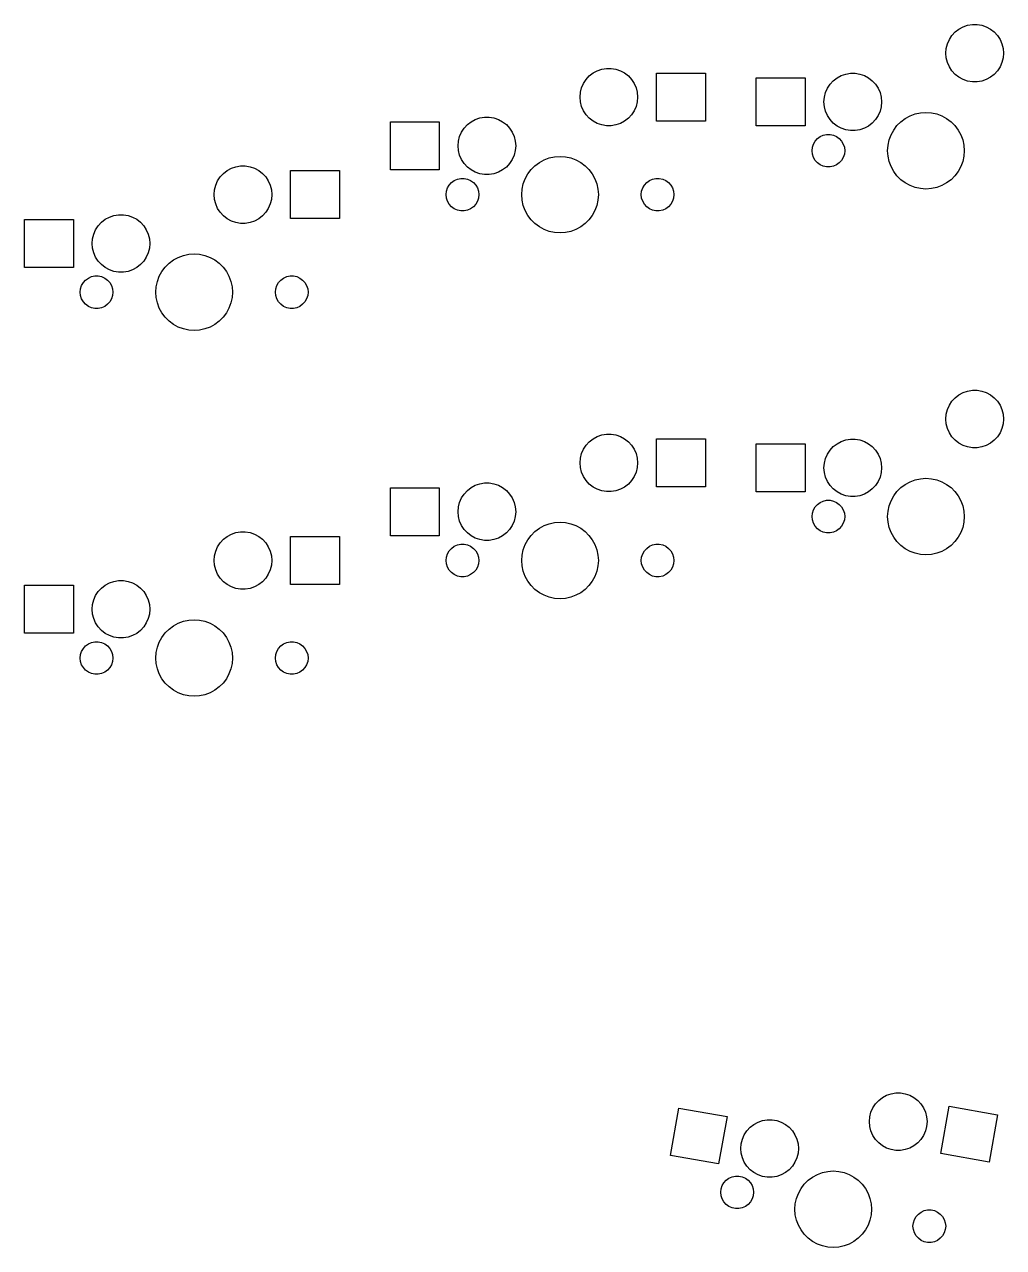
# Model space of a CAD drawing. Extents: x 100.9 to 197.1, y -148.6 to -73.4.
# Drawn here: x 100.9 to 151.9, y -137.1 to -73.4 of the extents above; entities that cross this region are included whole.
import ezdxf

# ---------------------------------------------------------------- set-up
doc = ezdxf.new("R2010")
doc.units = 0
doc.layers.add('BLACK', color=7, linetype='CONTINUOUS')

msp = doc.modelspace()

# ---------------------------------------------------------------- linework, layer by layer
at = {"layer": 'BLACK', "linetype": 'CONTINUOUS'}
for p, q in [((149.184, -74.0087), (149.352, -73.8264)), ((149.352, -73.8264), (149.548, -73.6743)), ((149.548, -73.6743), (149.765, -73.5563)), ((149.765, -73.5563), (150, -73.4759)), ((150, -73.4759), (150.244, -73.4351)), ((150.244, -73.4351), (150.492, -73.4351)), ((150.492, -73.4351), (150.736, -73.4759)), ((150.736, -73.4759), (150.971, -73.5563)), ((150.971, -73.5563), (151.188, -73.6743)), ((151.188, -73.6743), (151.384, -73.8264)), ((151.384, -73.8264), (151.552, -74.0087)), ((148.888, -74.6831), (148.949, -74.443)), ((148.949, -74.443), (149.049, -74.2161)), ((149.049, -74.2161), (149.184, -74.0087)), ((151.552, -74.0087), (151.687, -74.2161)), ((151.687, -74.2161), (151.787, -74.443)), ((151.787, -74.443), (151.848, -74.6831)), ((148.868, -74.93), (148.888, -74.6831)), ((148.888, -75.1769), (148.868, -74.93)), ((151.848, -74.6831), (151.868, -74.93)), ((151.868, -74.93), (151.848, -75.1769)), ((130.715, -75.8423), (130.95, -75.7619)), ((130.95, -75.7619), (131.194, -75.7211)), ((131.194, -75.7211), (131.442, -75.7211)), ((131.442, -75.7211), (131.686, -75.7619)), ((131.686, -75.7619), (131.921, -75.8423)), ((148.949, -75.417), (148.888, -75.1769)), ((149.049, -75.6439), (148.949, -75.417)), ((149.184, -75.8513), (149.049, -75.6439)), ((151.687, -75.6439), (151.552, -75.8513)), ((151.787, -75.417), (151.687, -75.6439)), ((151.848, -75.1769), (151.787, -75.417)), ((129.999, -76.5021), (130.134, -76.2947)), ((130.134, -76.2947), (130.302, -76.1124)), ((130.302, -76.1124), (130.498, -75.9603)), ((130.498, -75.9603), (130.715, -75.8423)), ((131.921, -75.8423), (132.138, -75.9603)), ((132.138, -75.9603), (132.334, -76.1124)), ((132.334, -76.1124), (132.502, -76.2947)), ((132.502, -76.2947), (132.637, -76.5021)), ((133.793, -78.466), (133.793, -75.966)), ((133.793, -75.966), (136.343, -75.966)), ((136.343, -75.966), (136.343, -78.466)), ((138.993, -78.72), (138.993, -76.22)), ((138.993, -76.22), (141.543, -76.22)), ((141.543, -76.22), (141.543, -78.72)), ((142.834, -76.5487), (143.002, -76.3664)), ((143.002, -76.3664), (143.198, -76.2142)), ((143.198, -76.2142), (143.415, -76.0963)), ((143.415, -76.0963), (143.65, -76.0159)), ((143.65, -76.0159), (143.894, -75.9751)), ((143.894, -75.9751), (144.142, -75.9751)), ((144.142, -75.9751), (144.386, -76.0159)), ((144.386, -76.0159), (144.621, -76.0963)), ((144.621, -76.0963), (144.838, -76.2142)), ((144.838, -76.2142), (145.034, -76.3664)), ((145.034, -76.3664), (145.202, -76.5487)), ((149.352, -76.0336), (149.184, -75.8513)), ((149.548, -76.1857), (149.352, -76.0336)), ((149.765, -76.3037), (149.548, -76.1857)), ((150, -76.3841), (149.765, -76.3037)), ((150.244, -76.4249), (150, -76.3841)), ((150.736, -76.3841), (150.492, -76.4249)), ((150.971, -76.3037), (150.736, -76.3841)), ((151.188, -76.1857), (150.971, -76.3037)), ((151.384, -76.0336), (151.188, -76.1857)), ((151.552, -75.8513), (151.384, -76.0336)), ((129.818, -77.216), (129.838, -76.9691)), ((129.838, -76.9691), (129.899, -76.729)), ((129.899, -76.729), (129.999, -76.5021)), ((132.637, -76.5021), (132.737, -76.729)), ((132.737, -76.729), (132.798, -76.9691)), ((132.798, -76.9691), (132.818, -77.216)), ((142.538, -77.2231), (142.599, -76.983)), ((142.599, -76.983), (142.699, -76.7561)), ((142.699, -76.7561), (142.834, -76.5487)), ((145.202, -76.5487), (145.337, -76.7561)), ((145.337, -76.7561), (145.437, -76.983)), ((145.437, -76.983), (145.498, -77.2231)), ((150.492, -76.4249), (150.244, -76.4249)), ((129.838, -77.4629), (129.818, -77.216)), ((129.899, -77.703), (129.838, -77.4629)), ((132.798, -77.4629), (132.737, -77.703)), ((132.818, -77.216), (132.798, -77.4629)), ((142.518, -77.47), (142.538, -77.2231)), ((142.538, -77.7169), (142.518, -77.47)), ((145.498, -77.2231), (145.518, -77.47)), ((145.518, -77.47), (145.498, -77.7169)), ((124.365, -78.3823), (124.6, -78.3019)), ((124.6, -78.3019), (124.844, -78.2611)), ((124.844, -78.2611), (125.092, -78.2611)), ((125.092, -78.2611), (125.336, -78.3019)), ((125.336, -78.3019), (125.571, -78.3823)), ((129.999, -77.9299), (129.899, -77.703)), ((130.134, -78.1373), (129.999, -77.9299)), ((130.302, -78.3196), (130.134, -78.1373)), ((130.498, -78.4718), (130.302, -78.3196)), ((132.334, -78.3196), (132.138, -78.4718)), ((132.502, -78.1373), (132.334, -78.3196)), ((132.637, -77.9299), (132.502, -78.1373)), ((132.737, -77.703), (132.637, -77.9299)), ((142.599, -77.957), (142.538, -77.7169)), ((142.699, -78.1839), (142.599, -77.957)), ((142.834, -78.3913), (142.699, -78.1839)), ((145.337, -78.1839), (145.202, -78.3913)), ((145.437, -77.957), (145.337, -78.1839)), ((145.498, -77.7169), (145.437, -77.957)), ((146.522, -78.5031), (146.75, -78.3326)), ((146.75, -78.3326), (147, -78.1963)), ((147, -78.1963), (147.266, -78.0969)), ((147.266, -78.0969), (147.544, -78.0364)), ((147.544, -78.0364), (147.828, -78.0161)), ((147.828, -78.0161), (148.112, -78.0364)), ((148.112, -78.0364), (148.39, -78.0969)), ((148.39, -78.0969), (148.656, -78.1963)), ((148.656, -78.1963), (148.906, -78.3326)), ((148.906, -78.3326), (149.134, -78.5031)), ((119.943, -81.006), (119.943, -78.506)), ((119.943, -78.506), (122.493, -78.506)), ((122.493, -78.506), (122.493, -81.006)), ((123.649, -79.0421), (123.784, -78.8347)), ((123.784, -78.8347), (123.952, -78.6524)), ((123.952, -78.6524), (124.148, -78.5002)), ((124.148, -78.5002), (124.365, -78.3823)), ((125.571, -78.3823), (125.788, -78.5002)), ((125.788, -78.5002), (125.984, -78.6524)), ((125.984, -78.6524), (126.152, -78.8347)), ((126.152, -78.8347), (126.287, -79.0421)), ((130.715, -78.5897), (130.498, -78.4718)), ((130.95, -78.6701), (130.715, -78.5897)), ((131.194, -78.7109), (130.95, -78.6701)), ((131.442, -78.7109), (131.194, -78.7109)), ((131.686, -78.6701), (131.442, -78.7109)), ((131.921, -78.5897), (131.686, -78.6701)), ((132.138, -78.4718), (131.921, -78.5897)), ((136.343, -78.466), (133.793, -78.466)), ((141.543, -78.72), (138.993, -78.72)), ((143.002, -78.5736), (142.834, -78.3913)), ((143.198, -78.7257), (143.002, -78.5736)), ((143.415, -78.8437), (143.198, -78.7257)), ((143.65, -78.9241), (143.415, -78.8437)), ((143.894, -78.9649), (143.65, -78.9241)), ((144.142, -78.9649), (143.894, -78.9649)), ((144.386, -78.9241), (144.142, -78.9649)), ((144.621, -78.8437), (144.386, -78.9241)), ((144.838, -78.7257), (144.621, -78.8437)), ((145.034, -78.5736), (144.838, -78.7257)), ((145.202, -78.3913), (145.034, -78.5736)), ((146.014, -79.1817), (146.151, -78.932)), ((146.151, -78.932), (146.321, -78.7043)), ((146.321, -78.7043), (146.522, -78.5031)), ((149.134, -78.5031), (149.335, -78.7043)), ((149.335, -78.7043), (149.505, -78.932)), ((149.505, -78.932), (149.642, -79.1817)), ((123.468, -79.756), (123.488, -79.5091)), ((123.488, -79.5091), (123.549, -79.269)), ((123.549, -79.269), (123.649, -79.0421)), ((126.287, -79.0421), (126.387, -79.269)), ((126.387, -79.269), (126.448, -79.5091)), ((126.448, -79.5091), (126.468, -79.756)), ((141.971, -79.6639), (142.06, -79.5099)), ((142.06, -79.5099), (142.179, -79.3777)), ((142.179, -79.3777), (142.323, -79.2731)), ((142.323, -79.2731), (142.485, -79.2007)), ((142.485, -79.2007), (142.659, -79.1638)), ((142.659, -79.1638), (142.837, -79.1638)), ((142.837, -79.1638), (143.011, -79.2007)), ((143.011, -79.2007), (143.173, -79.2731)), ((143.173, -79.2731), (143.317, -79.3777)), ((143.317, -79.3777), (143.436, -79.5099)), ((143.436, -79.5099), (143.525, -79.6639)), ((145.854, -79.7262), (145.915, -79.4483)), ((145.915, -79.4483), (146.014, -79.1817)), ((149.642, -79.1817), (149.741, -79.4483)), ((149.741, -79.4483), (149.802, -79.7262)), ((123.488, -80.0029), (123.468, -79.756)), ((123.549, -80.243), (123.488, -80.0029)), ((123.649, -80.4699), (123.549, -80.243)), ((126.387, -80.243), (126.287, -80.4699)), ((126.448, -80.0029), (126.387, -80.243)), ((126.468, -79.756), (126.448, -80.0029)), ((141.897, -80.01), (141.916, -79.8331)), ((141.916, -80.1869), (141.897, -80.01)), ((141.916, -79.8331), (141.971, -79.6639)), ((141.971, -80.3561), (141.916, -80.1869)), ((143.525, -79.6639), (143.58, -79.8331)), ((143.58, -80.1869), (143.525, -80.3561)), ((143.58, -79.8331), (143.599, -80.01)), ((143.599, -80.01), (143.58, -80.1869)), ((145.834, -80.01), (145.854, -79.7262)), ((145.854, -80.2938), (145.834, -80.01)), ((149.802, -79.7262), (149.822, -80.01)), ((149.822, -80.01), (149.802, -80.2938)), ((111.665, -80.9223), (111.9, -80.8419)), ((111.9, -80.8419), (112.144, -80.8011)), ((112.144, -80.8011), (112.392, -80.8011)), ((112.392, -80.8011), (112.636, -80.8419)), ((112.636, -80.8419), (112.871, -80.9223)), ((123.784, -80.6773), (123.649, -80.4699)), ((123.952, -80.8596), (123.784, -80.6773)), ((124.148, -81.0117), (123.952, -80.8596)), ((125.984, -80.8596), (125.788, -81.0117)), ((126.152, -80.6773), (125.984, -80.8596)), ((126.287, -80.4699), (126.152, -80.6773)), ((127.271, -80.9903), (127.472, -80.7891)), ((127.472, -80.7891), (127.7, -80.6186)), ((127.7, -80.6186), (127.95, -80.4823)), ((127.95, -80.4823), (128.216, -80.3829)), ((128.216, -80.3829), (128.494, -80.3224)), ((128.494, -80.3224), (128.778, -80.3021)), ((128.778, -80.3021), (129.062, -80.3224)), ((129.062, -80.3224), (129.34, -80.3829)), ((129.34, -80.3829), (129.606, -80.4823)), ((129.606, -80.4823), (129.856, -80.6186)), ((129.856, -80.6186), (130.084, -80.7891)), ((130.084, -80.7891), (130.285, -80.9903)), ((142.06, -80.5101), (141.971, -80.3561)), ((142.179, -80.6423), (142.06, -80.5101)), ((142.323, -80.7469), (142.179, -80.6423)), ((142.485, -80.8193), (142.323, -80.7469)), ((142.659, -80.8562), (142.485, -80.8193)), ((142.837, -80.8562), (142.659, -80.8562)), ((143.011, -80.8193), (142.837, -80.8562)), ((143.173, -80.7469), (143.011, -80.8193)), ((143.317, -80.6423), (143.173, -80.7469)), ((143.436, -80.5101), (143.317, -80.6423)), ((143.525, -80.3561), (143.436, -80.5101)), ((145.915, -80.5717), (145.854, -80.2938)), ((146.014, -80.8383), (145.915, -80.5717)), ((146.151, -81.088), (146.014, -80.8383)), ((149.642, -80.8383), (149.505, -81.088)), ((149.741, -80.5717), (149.642, -80.8383)), ((149.802, -80.2938), (149.741, -80.5717)), ((110.949, -81.5821), (111.084, -81.3747)), ((111.084, -81.3747), (111.252, -81.1924)), ((111.252, -81.1924), (111.448, -81.0403)), ((111.448, -81.0403), (111.665, -80.9223)), ((112.871, -80.9223), (113.088, -81.0403)), ((113.088, -81.0403), (113.284, -81.1924)), ((113.284, -81.1924), (113.452, -81.3747)), ((113.452, -81.3747), (113.587, -81.5821)), ((114.743, -83.546), (114.743, -81.046)), ((114.743, -81.046), (117.293, -81.046)), ((117.293, -81.046), (117.293, -83.546)), ((122.493, -81.006), (119.943, -81.006)), ((123.273, -81.5591), (123.435, -81.4867)), ((123.435, -81.4867), (123.609, -81.4498)), ((123.609, -81.4498), (123.787, -81.4498)), ((123.787, -81.4498), (123.961, -81.4867)), ((123.961, -81.4867), (124.123, -81.5591)), ((124.365, -81.1297), (124.148, -81.0117)), ((124.6, -81.2101), (124.365, -81.1297)), ((124.844, -81.2509), (124.6, -81.2101)), ((125.092, -81.2509), (124.844, -81.2509)), ((125.336, -81.2101), (125.092, -81.2509)), ((125.571, -81.1297), (125.336, -81.2101)), ((125.788, -81.0117), (125.571, -81.1297)), ((126.865, -81.7343), (126.964, -81.4677)), ((126.964, -81.4677), (127.101, -81.218)), ((127.101, -81.218), (127.271, -80.9903)), ((130.285, -80.9903), (130.455, -81.218)), ((130.455, -81.218), (130.592, -81.4677)), ((130.592, -81.4677), (130.691, -81.7343)), ((133.433, -81.5591), (133.595, -81.4867)), ((133.595, -81.4867), (133.769, -81.4498)), ((133.769, -81.4498), (133.947, -81.4498)), ((133.947, -81.4498), (134.121, -81.4867)), ((134.121, -81.4867), (134.283, -81.5591)), ((146.321, -81.3157), (146.151, -81.088)), ((146.522, -81.5169), (146.321, -81.3157)), ((146.75, -81.6874), (146.522, -81.5169)), ((149.134, -81.5169), (148.906, -81.6874)), ((149.335, -81.3157), (149.134, -81.5169)), ((149.505, -81.088), (149.335, -81.3157)), ((110.768, -82.296), (110.788, -82.0491)), ((110.788, -82.0491), (110.849, -81.809)), ((110.849, -81.809), (110.949, -81.5821)), ((113.587, -81.5821), (113.687, -81.809)), ((113.687, -81.809), (113.748, -82.0491)), ((113.748, -82.0491), (113.768, -82.296)), ((122.847, -82.296), (122.866, -82.1191)), ((122.866, -82.1191), (122.921, -81.9499)), ((122.921, -81.9499), (123.01, -81.7959)), ((123.01, -81.7959), (123.129, -81.6637)), ((123.129, -81.6637), (123.273, -81.5591)), ((124.123, -81.5591), (124.267, -81.6637)), ((124.267, -81.6637), (124.386, -81.7959)), ((124.386, -81.7959), (124.475, -81.9499)), ((124.475, -81.9499), (124.53, -82.1191)), ((124.53, -82.1191), (124.549, -82.296)), ((126.784, -82.296), (126.804, -82.0122)), ((126.804, -82.0122), (126.865, -81.7343)), ((130.691, -81.7343), (130.752, -82.0122)), ((130.752, -82.0122), (130.772, -82.296)), ((133.007, -82.296), (133.026, -82.1191)), ((133.026, -82.1191), (133.081, -81.9499)), ((133.081, -81.9499), (133.17, -81.7959)), ((133.17, -81.7959), (133.289, -81.6637)), ((133.289, -81.6637), (133.433, -81.5591)), ((134.283, -81.5591), (134.427, -81.6637)), ((134.427, -81.6637), (134.546, -81.7959)), ((134.546, -81.7959), (134.635, -81.9499)), ((134.635, -81.9499), (134.69, -82.1191)), ((134.69, -82.1191), (134.709, -82.296)), ((147, -81.8237), (146.75, -81.6874)), ((147.266, -81.9231), (147, -81.8237)), ((147.544, -81.9836), (147.266, -81.9231)), ((147.828, -82.0039), (147.544, -81.9836)), ((148.112, -81.9836), (147.828, -82.0039)), ((148.39, -81.9231), (148.112, -81.9836)), ((148.656, -81.8237), (148.39, -81.9231)), ((148.906, -81.6874), (148.656, -81.8237)), ((110.788, -82.5429), (110.768, -82.296)), ((110.849, -82.783), (110.788, -82.5429)), ((110.949, -83.0099), (110.849, -82.783)), ((113.687, -82.783), (113.587, -83.0099)), ((113.748, -82.5429), (113.687, -82.783)), ((113.768, -82.296), (113.748, -82.5429)), ((122.866, -82.4729), (122.847, -82.296)), ((122.921, -82.6421), (122.866, -82.4729)), ((123.01, -82.7961), (122.921, -82.6421)), ((124.475, -82.6421), (124.386, -82.7961)), ((124.53, -82.4729), (124.475, -82.6421)), ((124.549, -82.296), (124.53, -82.4729)), ((126.804, -82.5798), (126.784, -82.296)), ((126.865, -82.8577), (126.804, -82.5798)), ((130.752, -82.5798), (130.691, -82.8577)), ((130.772, -82.296), (130.752, -82.5798)), ((133.026, -82.4729), (133.007, -82.296)), ((133.081, -82.6421), (133.026, -82.4729)), ((133.17, -82.7961), (133.081, -82.6421)), ((134.635, -82.6421), (134.546, -82.7961)), ((134.69, -82.4729), (134.635, -82.6421)), ((134.709, -82.296), (134.69, -82.4729)), ((105.315, -83.4623), (105.55, -83.3819)), ((105.55, -83.3819), (105.794, -83.3411)), ((105.794, -83.3411), (106.042, -83.3411)), ((106.042, -83.3411), (106.286, -83.3819)), ((106.286, -83.3819), (106.521, -83.4623)), ((111.084, -83.2173), (110.949, -83.0099)), ((111.252, -83.3996), (111.084, -83.2173)), ((111.448, -83.5517), (111.252, -83.3996)), ((113.284, -83.3996), (113.088, -83.5517)), ((113.452, -83.2173), (113.284, -83.3996)), ((113.587, -83.0099), (113.452, -83.2173)), ((123.129, -82.9283), (123.01, -82.7961)), ((123.273, -83.0329), (123.129, -82.9283)), ((123.435, -83.1053), (123.273, -83.0329)), ((123.609, -83.1422), (123.435, -83.1053)), ((123.787, -83.1422), (123.609, -83.1422)), ((123.961, -83.1053), (123.787, -83.1422)), ((124.123, -83.0329), (123.961, -83.1053)), ((124.267, -82.9283), (124.123, -83.0329)), ((124.386, -82.7961), (124.267, -82.9283)), ((126.964, -83.1243), (126.865, -82.8577)), ((127.101, -83.374), (126.964, -83.1243)), ((127.271, -83.6017), (127.101, -83.374)), ((130.455, -83.374), (130.285, -83.6017)), ((130.592, -83.1243), (130.455, -83.374)), ((130.691, -82.8577), (130.592, -83.1243)), ((133.289, -82.9283), (133.17, -82.7961)), ((133.433, -83.0329), (133.289, -82.9283)), ((133.595, -83.1053), (133.433, -83.0329)), ((133.769, -83.1422), (133.595, -83.1053)), ((133.947, -83.1422), (133.769, -83.1422)), ((134.121, -83.1053), (133.947, -83.1422)), ((134.283, -83.0329), (134.121, -83.1053)), ((134.427, -82.9283), (134.283, -83.0329)), ((134.546, -82.7961), (134.427, -82.9283)), ((100.893, -86.086), (100.893, -83.586)), ((100.893, -83.586), (103.443, -83.586)), ((103.443, -83.586), (103.443, -86.086)), ((104.599, -84.1221), (104.734, -83.9147)), ((104.734, -83.9147), (104.902, -83.7324)), ((104.902, -83.7324), (105.098, -83.5802)), ((105.098, -83.5802), (105.315, -83.4623)), ((106.521, -83.4623), (106.738, -83.5802)), ((106.738, -83.5802), (106.934, -83.7324)), ((106.934, -83.7324), (107.102, -83.9147)), ((107.102, -83.9147), (107.237, -84.1221)), ((111.665, -83.6697), (111.448, -83.5517)), ((111.9, -83.7501), (111.665, -83.6697)), ((112.144, -83.7909), (111.9, -83.7501)), ((112.392, -83.7909), (112.144, -83.7909)), ((112.636, -83.7501), (112.392, -83.7909)), ((112.871, -83.6697), (112.636, -83.7501)), ((113.088, -83.5517), (112.871, -83.6697)), ((117.293, -83.546), (114.743, -83.546)), ((127.472, -83.8029), (127.271, -83.6017)), ((127.7, -83.9734), (127.472, -83.8029)), ((127.95, -84.1097), (127.7, -83.9734)), ((129.856, -83.9734), (129.606, -84.1097)), ((130.084, -83.8029), (129.856, -83.9734)), ((130.285, -83.6017), (130.084, -83.8029)), ((104.418, -84.836), (104.438, -84.5891)), ((104.438, -84.5891), (104.499, -84.349)), ((104.499, -84.349), (104.599, -84.1221)), ((107.237, -84.1221), (107.337, -84.349)), ((107.337, -84.349), (107.398, -84.5891)), ((107.398, -84.5891), (107.418, -84.836)), ((128.216, -84.2091), (127.95, -84.1097)), ((128.494, -84.2696), (128.216, -84.2091)), ((128.778, -84.2899), (128.494, -84.2696)), ((129.062, -84.2696), (128.778, -84.2899)), ((129.34, -84.2091), (129.062, -84.2696)), ((129.606, -84.1097), (129.34, -84.2091)), ((104.438, -85.0829), (104.418, -84.836)), ((104.499, -85.323), (104.438, -85.0829)), ((104.599, -85.5499), (104.499, -85.323)), ((107.337, -85.323), (107.237, -85.5499)), ((107.398, -85.0829), (107.337, -85.323)), ((107.418, -84.836), (107.398, -85.0829)), ((104.734, -85.7573), (104.599, -85.5499)), ((104.902, -85.9396), (104.734, -85.7573)), ((105.098, -86.0917), (104.902, -85.9396)), ((106.934, -85.9396), (106.738, -86.0917)), ((107.102, -85.7573), (106.934, -85.9396)), ((107.237, -85.5499), (107.102, -85.7573)), ((108.221, -86.0703), (108.422, -85.8691)), ((108.422, -85.8691), (108.65, -85.6986)), ((108.65, -85.6986), (108.9, -85.5623)), ((108.9, -85.5623), (109.166, -85.4629)), ((109.166, -85.4629), (109.444, -85.4024)), ((109.444, -85.4024), (109.728, -85.3821)), ((109.728, -85.3821), (110.012, -85.4024)), ((110.012, -85.4024), (110.29, -85.4629)), ((110.29, -85.4629), (110.556, -85.5623)), ((110.556, -85.5623), (110.806, -85.6986)), ((110.806, -85.6986), (111.034, -85.8691)), ((111.034, -85.8691), (111.235, -86.0703)), ((103.443, -86.086), (100.893, -86.086)), ((104.223, -86.6391), (104.385, -86.5667)), ((104.385, -86.5667), (104.559, -86.5298)), ((104.559, -86.5298), (104.737, -86.5298)), ((104.737, -86.5298), (104.911, -86.5667)), ((104.911, -86.5667), (105.073, -86.6391)), ((105.315, -86.2097), (105.098, -86.0917)), ((105.55, -86.2901), (105.315, -86.2097)), ((105.794, -86.3309), (105.55, -86.2901)), ((106.042, -86.3309), (105.794, -86.3309)), ((106.286, -86.2901), (106.042, -86.3309)), ((106.521, -86.2097), (106.286, -86.2901)), ((106.738, -86.0917), (106.521, -86.2097)), ((107.815, -86.8143), (107.914, -86.5477)), ((107.914, -86.5477), (108.051, -86.298)), ((108.051, -86.298), (108.221, -86.0703)), ((111.235, -86.0703), (111.405, -86.298)), ((111.405, -86.298), (111.542, -86.5477)), ((111.542, -86.5477), (111.641, -86.8143)), ((114.383, -86.6391), (114.545, -86.5667)), ((114.545, -86.5667), (114.719, -86.5298)), ((114.719, -86.5298), (114.897, -86.5298)), ((114.897, -86.5298), (115.071, -86.5667)), ((115.071, -86.5667), (115.233, -86.6391)), ((103.797, -87.376), (103.816, -87.1991)), ((103.816, -87.1991), (103.871, -87.0299)), ((103.871, -87.0299), (103.96, -86.8759)), ((103.96, -86.8759), (104.079, -86.7437)), ((104.079, -86.7437), (104.223, -86.6391)), ((105.073, -86.6391), (105.217, -86.7437)), ((105.217, -86.7437), (105.336, -86.8759)), ((105.336, -86.8759), (105.425, -87.0299)), ((105.425, -87.0299), (105.48, -87.1991)), ((105.48, -87.1991), (105.499, -87.376)), ((107.734, -87.376), (107.754, -87.0922)), ((107.754, -87.0922), (107.815, -86.8143)), ((111.641, -86.8143), (111.702, -87.0922)), ((111.702, -87.0922), (111.722, -87.376)), ((113.957, -87.376), (113.976, -87.1991)), ((113.976, -87.1991), (114.031, -87.0299)), ((114.031, -87.0299), (114.12, -86.8759)), ((114.12, -86.8759), (114.239, -86.7437)), ((114.239, -86.7437), (114.383, -86.6391)), ((115.233, -86.6391), (115.377, -86.7437)), ((115.377, -86.7437), (115.496, -86.8759)), ((115.496, -86.8759), (115.585, -87.0299)), ((115.585, -87.0299), (115.64, -87.1991)), ((115.64, -87.1991), (115.659, -87.376)), ((103.816, -87.5529), (103.797, -87.376)), ((103.871, -87.7221), (103.816, -87.5529)), ((103.96, -87.8761), (103.871, -87.7221)), ((104.079, -88.0083), (103.96, -87.8761)), ((105.336, -87.8761), (105.217, -88.0083)), ((105.425, -87.7221), (105.336, -87.8761)), ((105.48, -87.5529), (105.425, -87.7221)), ((105.499, -87.376), (105.48, -87.5529)), ((107.754, -87.6598), (107.734, -87.376)), ((107.815, -87.9377), (107.754, -87.6598)), ((111.702, -87.6598), (111.641, -87.9377)), ((111.722, -87.376), (111.702, -87.6598)), ((113.976, -87.5529), (113.957, -87.376)), ((114.031, -87.7221), (113.976, -87.5529)), ((114.12, -87.8761), (114.031, -87.7221)), ((114.239, -88.0083), (114.12, -87.8761)), ((115.496, -87.8761), (115.377, -88.0083)), ((115.585, -87.7221), (115.496, -87.8761)), ((115.64, -87.5529), (115.585, -87.7221)), ((115.659, -87.376), (115.64, -87.5529)), ((104.223, -88.1129), (104.079, -88.0083)), ((104.385, -88.1853), (104.223, -88.1129)), ((104.559, -88.2222), (104.385, -88.1853)), ((104.737, -88.2222), (104.559, -88.2222)), ((104.911, -88.1853), (104.737, -88.2222)), ((105.073, -88.1129), (104.911, -88.1853)), ((105.217, -88.0083), (105.073, -88.1129)), ((107.914, -88.2043), (107.815, -87.9377)), ((108.051, -88.454), (107.914, -88.2043)), ((108.221, -88.6817), (108.051, -88.454)), ((111.405, -88.454), (111.235, -88.6817)), ((111.542, -88.2043), (111.405, -88.454)), ((111.641, -87.9377), (111.542, -88.2043)), ((114.383, -88.1129), (114.239, -88.0083)), ((114.545, -88.1853), (114.383, -88.1129)), ((114.719, -88.2222), (114.545, -88.1853)), ((114.897, -88.2222), (114.719, -88.2222)), ((115.071, -88.1853), (114.897, -88.2222)), ((115.233, -88.1129), (115.071, -88.1853)), ((115.377, -88.0083), (115.233, -88.1129)), ((108.422, -88.8829), (108.221, -88.6817)), ((108.65, -89.0534), (108.422, -88.8829)), ((108.9, -89.1897), (108.65, -89.0534)), ((110.806, -89.0534), (110.556, -89.1897)), ((111.034, -88.8829), (110.806, -89.0534)), ((111.235, -88.6817), (111.034, -88.8829)), ((109.166, -89.2891), (108.9, -89.1897)), ((109.444, -89.3496), (109.166, -89.2891)), ((109.728, -89.3699), (109.444, -89.3496)), ((110.012, -89.3496), (109.728, -89.3699)), ((110.29, -89.2891), (110.012, -89.3496)), ((110.556, -89.1897), (110.29, -89.2891)), ((149.184, -93.0587), (149.352, -92.8764)), ((149.352, -92.8764), (149.548, -92.7242)), ((149.548, -92.7242), (149.765, -92.6063)), ((149.765, -92.6063), (150, -92.5259)), ((150, -92.5259), (150.244, -92.4851)), ((150.244, -92.4851), (150.492, -92.4851)), ((150.492, -92.4851), (150.736, -92.5259)), ((150.736, -92.5259), (150.971, -92.6063)), ((150.971, -92.6063), (151.188, -92.7242)), ((151.188, -92.7242), (151.384, -92.8764)), ((151.384, -92.8764), (151.552, -93.0587)), ((148.888, -93.7331), (148.949, -93.493)), ((148.949, -93.493), (149.049, -93.2661)), ((149.049, -93.2661), (149.184, -93.0587)), ((151.552, -93.0587), (151.687, -93.2661)), ((151.687, -93.2661), (151.787, -93.493)), ((151.787, -93.493), (151.848, -93.7331)), ((148.868, -93.98), (148.888, -93.7331)), ((148.888, -94.2269), (148.868, -93.98)), ((148.949, -94.467), (148.888, -94.2269)), ((151.848, -94.2269), (151.787, -94.467)), ((151.848, -93.7331), (151.868, -93.98)), ((151.868, -93.98), (151.848, -94.2269)), ((130.498, -95.0102), (130.715, -94.8923)), ((130.715, -94.8923), (130.95, -94.8119)), ((130.95, -94.8119), (131.194, -94.7711)), ((131.194, -94.7711), (131.442, -94.7711)), ((131.442, -94.7711), (131.686, -94.8119)), ((131.686, -94.8119), (131.921, -94.8923)), ((131.921, -94.8923), (132.138, -95.0102)), ((149.049, -94.6939), (148.949, -94.467)), ((149.184, -94.9013), (149.049, -94.6939)), ((151.687, -94.6939), (151.552, -94.9013)), ((151.787, -94.467), (151.687, -94.6939)), ((129.999, -95.5521), (130.134, -95.3447)), ((130.134, -95.3447), (130.302, -95.1624)), ((130.302, -95.1624), (130.498, -95.0102)), ((132.138, -95.0102), (132.334, -95.1624)), ((132.334, -95.1624), (132.502, -95.3447)), ((132.502, -95.3447), (132.637, -95.5521)), ((133.793, -97.516), (133.793, -95.016)), ((133.793, -95.016), (136.343, -95.016)), ((136.343, -95.016), (136.343, -97.516)), ((138.993, -97.77), (138.993, -95.27)), ((138.993, -95.27), (141.543, -95.27)), ((141.543, -95.27), (141.543, -97.77)), ((142.834, -95.5987), (143.002, -95.4164)), ((143.002, -95.4164), (143.198, -95.2642)), ((143.198, -95.2642), (143.415, -95.1463)), ((143.415, -95.1463), (143.65, -95.0659)), ((143.65, -95.0659), (143.894, -95.0251)), ((143.894, -95.0251), (144.142, -95.0251)), ((144.142, -95.0251), (144.386, -95.0659)), ((144.386, -95.0659), (144.621, -95.1463)), ((144.621, -95.1463), (144.838, -95.2642)), ((144.838, -95.2642), (145.034, -95.4164)), ((145.034, -95.4164), (145.202, -95.5987)), ((149.352, -95.0836), (149.184, -94.9013)), ((149.548, -95.2357), (149.352, -95.0836)), ((149.765, -95.3537), (149.548, -95.2357)), ((150, -95.4341), (149.765, -95.3537)), ((150.244, -95.4749), (150, -95.4341)), ((150.492, -95.4749), (150.244, -95.4749)), ((150.736, -95.4341), (150.492, -95.4749)), ((150.971, -95.3537), (150.736, -95.4341)), ((151.188, -95.2357), (150.971, -95.3537)), ((151.384, -95.0836), (151.188, -95.2357)), ((151.552, -94.9013), (151.384, -95.0836)), ((129.818, -96.266), (129.838, -96.0191)), ((129.838, -96.0191), (129.899, -95.779)), ((129.899, -95.779), (129.999, -95.5521)), ((132.637, -95.5521), (132.737, -95.779)), ((132.737, -95.779), (132.798, -96.0191)), ((132.798, -96.0191), (132.818, -96.266)), ((142.538, -96.2731), (142.599, -96.033)), ((142.599, -96.033), (142.699, -95.8061)), ((142.699, -95.8061), (142.834, -95.5987)), ((145.202, -95.5987), (145.337, -95.8061)), ((145.337, -95.8061), (145.437, -96.033)), ((145.437, -96.033), (145.498, -96.2731)), ((129.838, -96.5129), (129.818, -96.266)), ((129.899, -96.753), (129.838, -96.5129)), ((129.999, -96.9799), (129.899, -96.753)), ((132.737, -96.753), (132.637, -96.9799)), ((132.798, -96.5129), (132.737, -96.753)), ((132.818, -96.266), (132.798, -96.5129)), ((142.518, -96.52), (142.538, -96.2731)), ((142.538, -96.7669), (142.518, -96.52)), ((142.599, -97.007), (142.538, -96.7669)), ((145.498, -96.7669), (145.437, -97.007)), ((145.498, -96.2731), (145.518, -96.52)), ((145.518, -96.52), (145.498, -96.7669)), ((124.148, -97.5502), (124.365, -97.4323)), ((124.365, -97.4323), (124.6, -97.3519)), ((124.6, -97.3519), (124.844, -97.3111)), ((124.844, -97.3111), (125.092, -97.3111)), ((125.092, -97.3111), (125.336, -97.3519)), ((125.336, -97.3519), (125.571, -97.4323)), ((125.571, -97.4323), (125.788, -97.5502)), ((130.134, -97.1873), (129.999, -96.9799)), ((130.302, -97.3696), (130.134, -97.1873)), ((130.498, -97.5217), (130.302, -97.3696)), ((132.334, -97.3696), (132.138, -97.5217)), ((132.502, -97.1873), (132.334, -97.3696)), ((132.637, -96.9799), (132.502, -97.1873)), ((142.699, -97.2339), (142.599, -97.007)), ((142.834, -97.4413), (142.699, -97.2339)), ((145.337, -97.2339), (145.202, -97.4413)), ((145.437, -97.007), (145.337, -97.2339)), ((146.522, -97.5531), (146.75, -97.3826)), ((146.75, -97.3826), (147, -97.2463)), ((147, -97.2463), (147.266, -97.1469)), ((147.266, -97.1469), (147.544, -97.0864)), ((147.544, -97.0864), (147.828, -97.0661)), ((147.828, -97.0661), (148.112, -97.0864)), ((148.112, -97.0864), (148.39, -97.1469)), ((148.39, -97.1469), (148.656, -97.2463)), ((148.656, -97.2463), (148.906, -97.3826)), ((148.906, -97.3826), (149.134, -97.5531)), ((119.943, -100.056), (119.943, -97.556)), ((119.943, -97.556), (122.493, -97.556)), ((122.493, -97.556), (122.493, -100.056)), ((123.649, -98.0921), (123.784, -97.8847)), ((123.784, -97.8847), (123.952, -97.7024)), ((123.952, -97.7024), (124.148, -97.5502)), ((125.788, -97.5502), (125.984, -97.7024)), ((125.984, -97.7024), (126.152, -97.8847)), ((126.152, -97.8847), (126.287, -98.0921)), ((130.715, -97.6397), (130.498, -97.5217)), ((130.95, -97.7201), (130.715, -97.6397)), ((131.194, -97.7609), (130.95, -97.7201)), ((131.442, -97.7609), (131.194, -97.7609)), ((131.686, -97.7201), (131.442, -97.7609)), ((131.921, -97.6397), (131.686, -97.7201)), ((132.138, -97.5217), (131.921, -97.6397)), ((136.343, -97.516), (133.793, -97.516)), ((141.543, -97.77), (138.993, -97.77)), ((143.002, -97.6236), (142.834, -97.4413)), ((143.198, -97.7758), (143.002, -97.6236)), ((143.415, -97.8937), (143.198, -97.7758)), ((143.65, -97.9741), (143.415, -97.8937)), ((143.894, -98.0149), (143.65, -97.9741)), ((144.142, -98.0149), (143.894, -98.0149)), ((144.386, -97.9741), (144.142, -98.0149)), ((144.621, -97.8937), (144.386, -97.9741)), ((144.838, -97.7758), (144.621, -97.8937)), ((145.034, -97.6236), (144.838, -97.7758)), ((145.202, -97.4413), (145.034, -97.6236)), ((146.014, -98.2317), (146.151, -97.982)), ((146.151, -97.982), (146.321, -97.7543)), ((146.321, -97.7543), (146.522, -97.5531)), ((149.134, -97.5531), (149.335, -97.7543)), ((149.335, -97.7543), (149.505, -97.982)), ((149.505, -97.982), (149.642, -98.2317)), ((123.468, -98.806), (123.488, -98.5591)), ((123.488, -98.5591), (123.549, -98.319)), ((123.549, -98.319), (123.649, -98.0921)), ((126.287, -98.0921), (126.387, -98.319)), ((126.387, -98.319), (126.448, -98.5591)), ((126.448, -98.5591), (126.468, -98.806)), ((141.916, -98.8831), (141.971, -98.7139)), ((141.971, -98.7139), (142.06, -98.5599)), ((142.06, -98.5599), (142.179, -98.4277)), ((142.179, -98.4277), (142.323, -98.3231)), ((142.323, -98.3231), (142.485, -98.2507)), ((142.485, -98.2507), (142.659, -98.2138)), ((142.659, -98.2138), (142.837, -98.2138)), ((142.837, -98.2138), (143.011, -98.2507)), ((143.011, -98.2507), (143.173, -98.3231)), ((143.173, -98.3231), (143.317, -98.4277)), ((143.317, -98.4277), (143.436, -98.5599)), ((143.436, -98.5599), (143.525, -98.7139)), ((143.525, -98.7139), (143.58, -98.8831)), ((145.854, -98.7762), (145.915, -98.4983)), ((145.915, -98.4983), (146.014, -98.2317)), ((149.642, -98.2317), (149.741, -98.4983)), ((149.741, -98.4983), (149.802, -98.7762)), ((123.488, -99.0529), (123.468, -98.806)), ((123.549, -99.293), (123.488, -99.0529)), ((123.649, -99.5199), (123.549, -99.293)), ((126.387, -99.293), (126.287, -99.5199)), ((126.448, -99.0529), (126.387, -99.293)), ((126.468, -98.806), (126.448, -99.0529)), ((141.897, -99.06), (141.916, -98.8831)), ((141.916, -99.2369), (141.897, -99.06)), ((141.971, -99.4061), (141.916, -99.2369)), ((143.58, -99.2369), (143.525, -99.4061)), ((143.58, -98.8831), (143.599, -99.06)), ((143.599, -99.06), (143.58, -99.2369)), ((145.834, -99.06), (145.854, -98.7762)), ((145.854, -99.3438), (145.834, -99.06)), ((145.915, -99.6217), (145.854, -99.3438)), ((149.802, -99.3438), (149.741, -99.6217)), ((149.802, -98.7762), (149.822, -99.06)), ((149.822, -99.06), (149.802, -99.3438)), ((111.448, -100.09), (111.665, -99.9723)), ((111.665, -99.9723), (111.9, -99.8919)), ((111.9, -99.8919), (112.144, -99.8511)), ((112.144, -99.8511), (112.392, -99.8511)), ((112.392, -99.8511), (112.636, -99.8919)), ((112.636, -99.8919), (112.871, -99.9723)), ((112.871, -99.9723), (113.088, -100.09)), ((123.784, -99.7273), (123.649, -99.5199)), ((123.952, -99.9096), (123.784, -99.7273)), ((124.148, -100.062), (123.952, -99.9096)), ((125.984, -99.9096), (125.788, -100.062)), ((126.152, -99.7273), (125.984, -99.9096)), ((126.287, -99.5199), (126.152, -99.7273)), ((127.271, -100.04), (127.472, -99.8391)), ((127.472, -99.8391), (127.7, -99.6686)), ((127.7, -99.6686), (127.95, -99.5323)), ((127.95, -99.5323), (128.216, -99.4329)), ((128.216, -99.4329), (128.494, -99.3724)), ((128.494, -99.3724), (128.778, -99.3521)), ((128.778, -99.3521), (129.062, -99.3724)), ((129.062, -99.3724), (129.34, -99.4329)), ((129.34, -99.4329), (129.606, -99.5323)), ((129.606, -99.5323), (129.856, -99.6686)), ((129.856, -99.6686), (130.084, -99.8391)), ((130.084, -99.8391), (130.285, -100.04)), ((142.06, -99.5601), (141.971, -99.4061)), ((142.179, -99.6923), (142.06, -99.5601)), ((142.323, -99.7969), (142.179, -99.6923)), ((142.485, -99.8693), (142.323, -99.7969)), ((142.659, -99.9062), (142.485, -99.8693)), ((142.837, -99.9062), (142.659, -99.9062)), ((143.011, -99.8693), (142.837, -99.9062)), ((143.173, -99.7969), (143.011, -99.8693)), ((143.317, -99.6923), (143.173, -99.7969)), ((143.436, -99.5601), (143.317, -99.6923)), ((143.525, -99.4061), (143.436, -99.5601)), ((146.014, -99.8883), (145.915, -99.6217)), ((146.151, -100.138), (146.014, -99.8883)), ((149.642, -99.8883), (149.505, -100.138)), ((149.741, -99.6217), (149.642, -99.8883)), ((110.949, -100.632), (111.084, -100.425)), ((111.084, -100.425), (111.252, -100.242)), ((111.252, -100.242), (111.448, -100.09)), ((113.088, -100.09), (113.284, -100.242)), ((113.284, -100.242), (113.452, -100.425)), ((113.452, -100.425), (113.587, -100.632)), ((114.743, -102.596), (114.743, -100.096)), ((114.743, -100.096), (117.293, -100.096)), ((117.293, -100.096), (117.293, -102.596)), ((122.493, -100.056), (119.943, -100.056)), ((123.129, -100.714), (123.273, -100.609)), ((123.273, -100.609), (123.435, -100.537)), ((123.435, -100.537), (123.609, -100.5)), ((123.609, -100.5), (123.787, -100.5)), ((123.787, -100.5), (123.961, -100.537)), ((123.961, -100.537), (124.123, -100.609)), ((124.123, -100.609), (124.267, -100.714)), ((124.365, -100.18), (124.148, -100.062)), ((124.6, -100.26), (124.365, -100.18)), ((124.844, -100.301), (124.6, -100.26)), ((125.092, -100.301), (124.844, -100.301)), ((125.336, -100.26), (125.092, -100.301)), ((125.571, -100.18), (125.336, -100.26)), ((125.788, -100.062), (125.571, -100.18)), ((126.865, -100.784), (126.964, -100.518)), ((126.964, -100.518), (127.101, -100.268)), ((127.101, -100.268), (127.271, -100.04)), ((130.285, -100.04), (130.455, -100.268)), ((130.455, -100.268), (130.592, -100.518)), ((130.592, -100.518), (130.691, -100.784)), ((133.289, -100.714), (133.433, -100.609)), ((133.433, -100.609), (133.595, -100.537)), ((133.595, -100.537), (133.769, -100.5)), ((133.769, -100.5), (133.947, -100.5)), ((133.947, -100.5), (134.121, -100.537)), ((134.121, -100.537), (134.283, -100.609)), ((134.283, -100.609), (134.427, -100.714)), ((146.321, -100.366), (146.151, -100.138)), ((146.522, -100.567), (146.321, -100.366)), ((146.75, -100.737), (146.522, -100.567)), ((149.134, -100.567), (148.906, -100.737)), ((149.335, -100.366), (149.134, -100.567)), ((149.505, -100.138), (149.335, -100.366)), ((110.768, -101.346), (110.788, -101.099)), ((110.788, -101.099), (110.849, -100.859)), ((110.849, -100.859), (110.949, -100.632)), ((113.587, -100.632), (113.687, -100.859)), ((113.687, -100.859), (113.748, -101.099)), ((113.748, -101.099), (113.768, -101.346)), ((122.847, -101.346), (122.866, -101.169)), ((122.866, -101.169), (122.921, -101)), ((122.921, -101), (123.01, -100.846)), ((123.01, -100.846), (123.129, -100.714)), ((124.267, -100.714), (124.386, -100.846)), ((124.386, -100.846), (124.475, -101)), ((124.475, -101), (124.53, -101.169)), ((124.53, -101.169), (124.549, -101.346)), ((126.784, -101.346), (126.804, -101.062)), ((126.804, -101.062), (126.865, -100.784)), ((130.691, -100.784), (130.752, -101.062)), ((130.752, -101.062), (130.772, -101.346)), ((133.007, -101.346), (133.026, -101.169)), ((133.026, -101.169), (133.081, -101)), ((133.081, -101), (133.17, -100.846)), ((133.17, -100.846), (133.289, -100.714)), ((134.427, -100.714), (134.546, -100.846)), ((134.546, -100.846), (134.635, -101)), ((134.635, -101), (134.69, -101.169)), ((134.69, -101.169), (134.709, -101.346)), ((147, -100.874), (146.75, -100.737)), ((147.266, -100.973), (147, -100.874)), ((147.544, -101.034), (147.266, -100.973)), ((147.828, -101.054), (147.544, -101.034)), ((148.112, -101.034), (147.828, -101.054)), ((148.39, -100.973), (148.112, -101.034)), ((148.656, -100.874), (148.39, -100.973)), ((148.906, -100.737), (148.656, -100.874)), ((110.788, -101.593), (110.768, -101.346)), ((110.849, -101.833), (110.788, -101.593)), ((110.949, -102.06), (110.849, -101.833)), ((113.687, -101.833), (113.587, -102.06)), ((113.748, -101.593), (113.687, -101.833)), ((113.768, -101.346), (113.748, -101.593)), ((122.866, -101.523), (122.847, -101.346)), ((122.921, -101.692), (122.866, -101.523)), ((123.01, -101.846), (122.921, -101.692)), ((123.129, -101.978), (123.01, -101.846)), ((124.386, -101.846), (124.267, -101.978)), ((124.475, -101.692), (124.386, -101.846)), ((124.53, -101.523), (124.475, -101.692)), ((124.549, -101.346), (124.53, -101.523)), ((126.804, -101.63), (126.784, -101.346)), ((126.865, -101.908), (126.804, -101.63)), ((130.752, -101.63), (130.691, -101.908)), ((130.772, -101.346), (130.752, -101.63)), ((133.026, -101.523), (133.007, -101.346)), ((133.081, -101.692), (133.026, -101.523)), ((133.17, -101.846), (133.081, -101.692)), ((133.289, -101.978), (133.17, -101.846)), ((134.546, -101.846), (134.427, -101.978)), ((134.635, -101.692), (134.546, -101.846)), ((134.69, -101.523), (134.635, -101.692)), ((134.709, -101.346), (134.69, -101.523)), ((105.098, -102.63), (105.315, -102.512)), ((105.315, -102.512), (105.55, -102.432)), ((105.55, -102.432), (105.794, -102.391)), ((105.794, -102.391), (106.042, -102.391)), ((106.042, -102.391), (106.286, -102.432)), ((106.286, -102.432), (106.521, -102.512)), ((106.521, -102.512), (106.738, -102.63)), ((111.084, -102.267), (110.949, -102.06)), ((111.252, -102.45), (111.084, -102.267)), ((111.448, -102.602), (111.252, -102.45)), ((113.284, -102.45), (113.088, -102.602)), ((113.452, -102.267), (113.284, -102.45)), ((113.587, -102.06), (113.452, -102.267)), ((123.273, -102.083), (123.129, -101.978)), ((123.435, -102.155), (123.273, -102.083)), ((123.609, -102.192), (123.435, -102.155)), ((123.787, -102.192), (123.609, -102.192)), ((123.961, -102.155), (123.787, -102.192)), ((124.123, -102.083), (123.961, -102.155)), ((124.267, -101.978), (124.123, -102.083)), ((126.964, -102.174), (126.865, -101.908)), ((127.101, -102.424), (126.964, -102.174)), ((127.271, -102.652), (127.101, -102.424)), ((130.455, -102.424), (130.285, -102.652)), ((130.592, -102.174), (130.455, -102.424)), ((130.691, -101.908), (130.592, -102.174)), ((133.433, -102.083), (133.289, -101.978)), ((133.595, -102.155), (133.433, -102.083)), ((133.769, -102.192), (133.595, -102.155)), ((133.947, -102.192), (133.769, -102.192)), ((134.121, -102.155), (133.947, -102.192)), ((134.283, -102.083), (134.121, -102.155)), ((134.427, -101.978), (134.283, -102.083)), ((100.893, -105.136), (100.893, -102.636)), ((100.893, -102.636), (103.443, -102.636)), ((103.443, -102.636), (103.443, -105.136)), ((104.499, -103.399), (104.599, -103.172)), ((104.599, -103.172), (104.734, -102.965)), ((104.734, -102.965), (104.902, -102.782)), ((104.902, -102.782), (105.098, -102.63)), ((106.738, -102.63), (106.934, -102.782)), ((106.934, -102.782), (107.102, -102.965)), ((107.102, -102.965), (107.237, -103.172)), ((107.237, -103.172), (107.337, -103.399)), ((111.665, -102.72), (111.448, -102.602)), ((111.9, -102.8), (111.665, -102.72)), ((112.144, -102.841), (111.9, -102.8)), ((112.392, -102.841), (112.144, -102.841)), ((112.636, -102.8), (112.392, -102.841)), ((112.871, -102.72), (112.636, -102.8)), ((113.088, -102.602), (112.871, -102.72)), ((117.293, -102.596), (114.743, -102.596)), ((127.472, -102.853), (127.271, -102.652)), ((127.7, -103.023), (127.472, -102.853)), ((127.95, -103.16), (127.7, -103.023)), ((128.216, -103.259), (127.95, -103.16)), ((129.606, -103.16), (129.34, -103.259)), ((129.856, -103.023), (129.606, -103.16)), ((130.084, -102.853), (129.856, -103.023)), ((130.285, -102.652), (130.084, -102.853)), ((104.418, -103.886), (104.438, -103.639)), ((104.438, -103.639), (104.499, -103.399)), ((107.337, -103.399), (107.398, -103.639)), ((107.398, -103.639), (107.418, -103.886)), ((128.494, -103.32), (128.216, -103.259)), ((128.778, -103.34), (128.494, -103.32)), ((129.062, -103.32), (128.778, -103.34)), ((129.34, -103.259), (129.062, -103.32)), ((104.438, -104.133), (104.418, -103.886)), ((104.499, -104.373), (104.438, -104.133)), ((104.599, -104.6), (104.499, -104.373)), ((107.337, -104.373), (107.237, -104.6)), ((107.398, -104.133), (107.337, -104.373)), ((107.418, -103.886), (107.398, -104.133)), ((109.444, -104.452), (109.728, -104.432)), ((109.728, -104.432), (110.012, -104.452)), ((104.734, -104.807), (104.599, -104.6)), ((104.902, -104.99), (104.734, -104.807)), ((105.098, -105.142), (104.902, -104.99)), ((106.934, -104.99), (106.738, -105.142)), ((107.102, -104.807), (106.934, -104.99)), ((107.237, -104.6), (107.102, -104.807)), ((108.221, -105.12), (108.422, -104.919)), ((108.422, -104.919), (108.65, -104.749)), ((108.65, -104.749), (108.9, -104.612)), ((108.9, -104.612), (109.166, -104.513)), ((109.166, -104.513), (109.444, -104.452)), ((110.012, -104.452), (110.29, -104.513)), ((110.29, -104.513), (110.556, -104.612)), ((110.556, -104.612), (110.806, -104.749)), ((110.806, -104.749), (111.034, -104.919)), ((111.034, -104.919), (111.235, -105.12)), ((103.443, -105.136), (100.893, -105.136)), ((104.079, -105.794), (104.223, -105.689)), ((104.223, -105.689), (104.385, -105.617)), ((104.385, -105.617), (104.559, -105.58)), ((104.559, -105.58), (104.737, -105.58)), ((104.737, -105.58), (104.911, -105.617)), ((104.911, -105.617), (105.073, -105.689)), ((105.073, -105.689), (105.217, -105.794)), ((105.315, -105.26), (105.098, -105.142)), ((105.55, -105.34), (105.315, -105.26)), ((105.794, -105.381), (105.55, -105.34)), ((106.042, -105.381), (105.794, -105.381)), ((106.286, -105.34), (106.042, -105.381)), ((106.521, -105.26), (106.286, -105.34)), ((106.738, -105.142), (106.521, -105.26)), ((107.815, -105.864), (107.914, -105.598)), ((107.914, -105.598), (108.051, -105.348)), ((108.051, -105.348), (108.221, -105.12)), ((111.235, -105.12), (111.405, -105.348)), ((111.405, -105.348), (111.542, -105.598)), ((111.542, -105.598), (111.641, -105.864)), ((114.239, -105.794), (114.383, -105.689)), ((114.383, -105.689), (114.545, -105.617)), ((114.545, -105.617), (114.719, -105.58)), ((114.719, -105.58), (114.897, -105.58)), ((114.897, -105.58), (115.071, -105.617)), ((115.071, -105.617), (115.233, -105.689)), ((115.233, -105.689), (115.377, -105.794)), ((103.797, -106.426), (103.816, -106.249)), ((103.816, -106.249), (103.871, -106.08)), ((103.871, -106.08), (103.96, -105.926)), ((103.96, -105.926), (104.079, -105.794)), ((105.217, -105.794), (105.336, -105.926)), ((105.336, -105.926), (105.425, -106.08)), ((105.425, -106.08), (105.48, -106.249)), ((105.48, -106.249), (105.499, -106.426)), ((107.734, -106.426), (107.754, -106.142)), ((107.754, -106.142), (107.815, -105.864)), ((111.641, -105.864), (111.702, -106.142)), ((111.702, -106.142), (111.722, -106.426)), ((113.957, -106.426), (113.976, -106.249)), ((113.976, -106.249), (114.031, -106.08)), ((114.031, -106.08), (114.12, -105.926)), ((114.12, -105.926), (114.239, -105.794)), ((115.377, -105.794), (115.496, -105.926)), ((115.496, -105.926), (115.585, -106.08)), ((115.585, -106.08), (115.64, -106.249)), ((115.64, -106.249), (115.659, -106.426)), ((103.816, -106.603), (103.797, -106.426)), ((103.871, -106.772), (103.816, -106.603)), ((103.96, -106.926), (103.871, -106.772)), ((104.079, -107.058), (103.96, -106.926)), ((105.336, -106.926), (105.217, -107.058)), ((105.425, -106.772), (105.336, -106.926)), ((105.48, -106.603), (105.425, -106.772)), ((105.499, -106.426), (105.48, -106.603)), ((107.754, -106.71), (107.734, -106.426)), ((107.815, -106.988), (107.754, -106.71)), ((107.914, -107.254), (107.815, -106.988)), ((111.641, -106.988), (111.542, -107.254)), ((111.702, -106.71), (111.641, -106.988)), ((111.722, -106.426), (111.702, -106.71)), ((113.976, -106.603), (113.957, -106.426)), ((114.031, -106.772), (113.976, -106.603)), ((114.12, -106.926), (114.031, -106.772)), ((114.239, -107.058), (114.12, -106.926)), ((115.496, -106.926), (115.377, -107.058)), ((115.585, -106.772), (115.496, -106.926)), ((115.64, -106.603), (115.585, -106.772)), ((115.659, -106.426), (115.64, -106.603)), ((104.223, -107.163), (104.079, -107.058)), ((104.385, -107.235), (104.223, -107.163)), ((104.559, -107.272), (104.385, -107.235)), ((104.737, -107.272), (104.559, -107.272)), ((104.911, -107.235), (104.737, -107.272)), ((105.073, -107.163), (104.911, -107.235)), ((105.217, -107.058), (105.073, -107.163)), ((108.051, -107.504), (107.914, -107.254)), ((108.221, -107.732), (108.051, -107.504)), ((111.405, -107.504), (111.235, -107.732)), ((111.542, -107.254), (111.405, -107.504)), ((114.383, -107.163), (114.239, -107.058)), ((114.545, -107.235), (114.383, -107.163)), ((114.719, -107.272), (114.545, -107.235)), ((114.897, -107.272), (114.719, -107.272)), ((115.071, -107.235), (114.897, -107.272)), ((115.233, -107.163), (115.071, -107.235)), ((115.377, -107.058), (115.233, -107.163)), ((108.422, -107.933), (108.221, -107.732)), ((108.65, -108.103), (108.422, -107.933)), ((108.9, -108.24), (108.65, -108.103)), ((109.166, -108.339), (108.9, -108.24)), ((110.556, -108.24), (110.29, -108.339)), ((110.806, -108.103), (110.556, -108.24)), ((111.034, -107.933), (110.806, -108.103)), ((111.235, -107.732), (111.034, -107.933)), ((109.444, -108.4), (109.166, -108.339)), ((109.728, -108.42), (109.444, -108.4)), ((110.012, -108.4), (109.728, -108.42)), ((110.29, -108.339), (110.012, -108.4)), ((145.565, -129.31), (145.783, -129.193)), ((145.783, -129.193), (146.017, -129.112)), ((146.017, -129.112), (146.262, -129.071)), ((146.262, -129.071), (146.509, -129.071)), ((146.509, -129.071), (146.754, -129.112)), ((146.754, -129.112), (146.988, -129.193)), ((146.988, -129.193), (147.206, -129.31)), ((134.525, -132.323), (134.959, -129.861)), ((134.959, -129.861), (137.471, -130.304)), ((144.967, -130.079), (145.066, -129.852)), ((145.066, -129.852), (145.202, -129.645)), ((145.202, -129.645), (145.37, -129.463)), ((145.37, -129.463), (145.565, -129.31)), ((147.206, -129.31), (147.401, -129.463)), ((147.401, -129.463), (147.569, -129.645)), ((147.569, -129.645), (147.705, -129.852)), ((147.705, -129.852), (147.804, -130.079)), ((148.606, -132.227), (149.04, -129.765)), ((149.04, -129.765), (151.551, -130.208)), ((137.471, -130.304), (137.036, -132.766)), ((139.088, -130.591), (139.323, -130.511)), ((139.323, -130.511), (139.567, -130.47)), ((139.567, -130.47), (139.815, -130.47)), ((139.815, -130.47), (140.059, -130.511)), ((140.059, -130.511), (140.293, -130.591)), ((144.886, -130.566), (144.906, -130.319)), ((144.906, -130.319), (144.967, -130.079)), ((147.804, -130.079), (147.865, -130.319)), ((147.865, -130.319), (147.886, -130.566)), ((151.551, -130.208), (151.117, -132.67)), ((138.372, -131.251), (138.507, -131.044)), ((138.507, -131.044), (138.675, -130.861)), ((138.675, -130.861), (138.871, -130.709)), ((138.871, -130.709), (139.088, -130.591)), ((140.293, -130.591), (140.511, -130.709)), ((140.511, -130.709), (140.707, -130.861)), ((140.707, -130.861), (140.875, -131.044)), ((140.875, -131.044), (141.01, -131.251)), ((144.906, -130.813), (144.886, -130.566)), ((144.967, -131.053), (144.906, -130.813)), ((145.066, -131.28), (144.967, -131.053)), ((147.804, -131.053), (147.705, -131.28)), ((147.865, -130.813), (147.804, -131.053)), ((147.886, -130.566), (147.865, -130.813)), ((138.191, -131.965), (138.211, -131.718)), ((138.211, -131.718), (138.272, -131.478)), ((138.272, -131.478), (138.372, -131.251)), ((141.01, -131.251), (141.11, -131.478)), ((141.11, -131.478), (141.17, -131.718)), ((141.17, -131.718), (141.191, -131.965)), ((145.202, -131.488), (145.066, -131.28)), ((145.37, -131.67), (145.202, -131.488)), ((145.565, -131.822), (145.37, -131.67)), ((145.783, -131.94), (145.565, -131.822)), ((147.206, -131.822), (146.988, -131.94)), ((147.401, -131.67), (147.206, -131.822)), ((147.569, -131.488), (147.401, -131.67)), ((147.705, -131.28), (147.569, -131.488)), ((137.036, -132.766), (134.525, -132.323)), ((138.211, -132.212), (138.191, -131.965)), ((138.272, -132.452), (138.211, -132.212)), ((138.372, -132.679), (138.272, -132.452)), ((141.11, -132.452), (141.01, -132.679)), ((141.17, -132.212), (141.11, -132.452)), ((141.191, -131.965), (141.17, -132.212)), ((146.017, -132.02), (145.783, -131.94)), ((146.262, -132.061), (146.017, -132.02)), ((146.509, -132.061), (146.262, -132.061)), ((146.754, -132.02), (146.509, -132.061)), ((146.988, -131.94), (146.754, -132.02)), ((151.117, -132.67), (148.606, -132.227)), ((138.507, -132.886), (138.372, -132.679)), ((138.675, -133.069), (138.507, -132.886)), ((138.871, -133.221), (138.675, -133.069)), ((140.707, -133.069), (140.511, -133.221)), ((140.875, -132.886), (140.707, -133.069)), ((141.01, -132.679), (140.875, -132.886)), ((137.311, -133.746), (137.43, -133.614)), ((137.43, -133.614), (137.574, -133.509)), ((137.574, -133.509), (137.736, -133.437)), ((137.736, -133.437), (137.91, -133.4)), ((137.91, -133.4), (138.088, -133.4)), ((138.088, -133.4), (138.262, -133.437)), ((138.262, -133.437), (138.425, -133.509)), ((138.425, -133.509), (138.569, -133.614)), ((138.569, -133.614), (138.688, -133.746)), ((139.088, -133.339), (138.871, -133.221)), ((139.323, -133.419), (139.088, -133.339)), ((139.567, -133.46), (139.323, -133.419)), ((139.815, -133.46), (139.567, -133.46)), ((140.059, -133.419), (139.815, -133.46)), ((140.293, -133.339), (140.059, -133.419)), ((140.511, -133.221), (140.293, -133.339)), ((141.495, -133.822), (141.696, -133.621)), ((141.696, -133.621), (141.924, -133.451)), ((141.924, -133.451), (142.174, -133.314)), ((142.174, -133.314), (142.44, -133.215)), ((142.44, -133.215), (142.718, -133.154)), ((142.718, -133.154), (143.002, -133.134)), ((143.002, -133.134), (143.286, -133.154)), ((143.286, -133.154), (143.564, -133.215)), ((143.564, -133.215), (143.83, -133.314)), ((143.83, -133.314), (144.08, -133.451)), ((144.08, -133.451), (144.308, -133.621)), ((144.308, -133.621), (144.509, -133.822)), ((137.148, -134.246), (137.167, -134.069)), ((137.167, -134.423), (137.148, -134.246)), ((137.167, -134.069), (137.222, -133.9)), ((137.222, -133.9), (137.311, -133.746)), ((138.688, -133.746), (138.777, -133.9)), ((138.777, -133.9), (138.831, -134.069)), ((138.831, -134.069), (138.85, -134.246)), ((138.85, -134.246), (138.831, -134.423)), ((141.089, -134.566), (141.188, -134.3)), ((141.188, -134.3), (141.325, -134.05)), ((141.325, -134.05), (141.495, -133.822)), ((144.509, -133.822), (144.679, -134.05)), ((144.679, -134.05), (144.816, -134.3)), ((144.816, -134.3), (144.915, -134.566)), ((137.222, -134.592), (137.167, -134.423)), ((137.311, -134.746), (137.222, -134.592)), ((137.43, -134.878), (137.311, -134.746)), ((137.574, -134.983), (137.43, -134.878)), ((137.736, -135.055), (137.574, -134.983)), ((138.425, -134.983), (138.262, -135.055)), ((138.569, -134.878), (138.425, -134.983)), ((138.688, -134.746), (138.569, -134.878)), ((138.777, -134.592), (138.688, -134.746)), ((138.831, -134.423), (138.777, -134.592)), ((141.008, -135.128), (141.028, -134.844)), ((141.028, -134.844), (141.089, -134.566)), ((144.915, -134.566), (144.976, -134.844)), ((144.976, -134.844), (144.996, -135.128)), ((137.91, -135.092), (137.736, -135.055)), ((138.088, -135.092), (137.91, -135.092)), ((138.262, -135.055), (138.088, -135.092)), ((141.028, -135.412), (141.008, -135.128)), ((141.089, -135.69), (141.028, -135.412)), ((144.976, -135.412), (144.915, -135.69)), ((144.996, -135.128), (144.976, -135.412)), ((147.227, -135.664), (147.316, -135.51)), ((147.316, -135.51), (147.435, -135.378)), ((147.435, -135.378), (147.579, -135.273)), ((147.579, -135.273), (147.742, -135.201)), ((147.742, -135.201), (147.916, -135.164)), ((147.916, -135.164), (148.094, -135.164)), ((148.094, -135.164), (148.268, -135.201)), ((148.268, -135.201), (148.43, -135.273)), ((148.43, -135.273), (148.574, -135.378)), ((148.574, -135.378), (148.693, -135.51)), ((148.693, -135.51), (148.782, -135.664)), ((141.188, -135.956), (141.089, -135.69)), ((141.325, -136.206), (141.188, -135.956)), ((141.495, -136.434), (141.325, -136.206)), ((144.679, -136.206), (144.509, -136.434)), ((144.816, -135.956), (144.679, -136.206)), ((144.915, -135.69), (144.816, -135.956)), ((147.154, -136.01), (147.173, -135.833)), ((147.173, -136.187), (147.154, -136.01)), ((147.173, -135.833), (147.227, -135.664)), ((147.227, -136.356), (147.173, -136.187)), ((148.782, -135.664), (148.837, -135.833)), ((148.837, -136.187), (148.782, -136.356)), ((148.837, -135.833), (148.856, -136.01)), ((148.856, -136.01), (148.837, -136.187)), ((141.696, -136.635), (141.495, -136.434)), ((141.924, -136.805), (141.696, -136.635)), ((142.174, -136.942), (141.924, -136.805)), ((144.08, -136.805), (143.83, -136.942)), ((144.308, -136.635), (144.08, -136.805)), ((144.509, -136.434), (144.308, -136.635)), ((147.316, -136.51), (147.227, -136.356)), ((147.435, -136.642), (147.316, -136.51)), ((147.579, -136.747), (147.435, -136.642)), ((147.742, -136.819), (147.579, -136.747)), ((147.916, -136.856), (147.742, -136.819)), ((148.094, -136.856), (147.916, -136.856)), ((148.268, -136.819), (148.094, -136.856)), ((148.43, -136.747), (148.268, -136.819)), ((148.574, -136.642), (148.43, -136.747)), ((148.693, -136.51), (148.574, -136.642)), ((148.782, -136.356), (148.693, -136.51)), ((142.44, -137.041), (142.174, -136.942)), ((142.718, -137.102), (142.44, -137.041)), ((143.002, -137.122), (142.718, -137.102)), ((143.286, -137.102), (143.002, -137.122)), ((143.564, -137.041), (143.286, -137.102)), ((143.83, -136.942), (143.564, -137.041))]:
    msp.add_line(p, q, dxfattribs=at)

doc.saveas('drawing.dxf')
